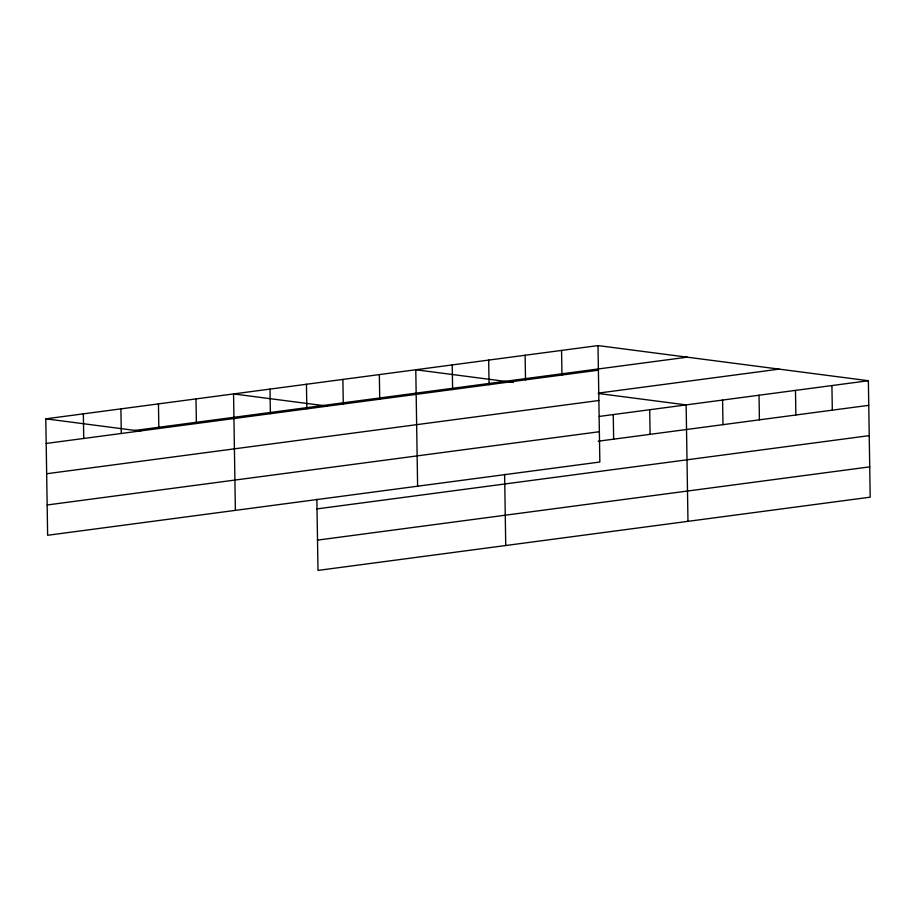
<?xml version="1.0" encoding="UTF-8"?>
<svg xmlns="http://www.w3.org/2000/svg" width="916" height="916" viewBox="0 0 916 916"><rect width="100%" height="100%" fill="white"/><g stroke="black" fill="none" stroke-linecap="round" stroke-linejoin="round"><path stroke-width="1.37" d="M598.011 345.584L599.843 462.03L47.632 535.276L45.8 418.83L598.011 345.584L868.368 380.724L870.2 497.17L317.989 570.416L316.867 499.243M135.018 430.428L687.229 357.171M46.189 443.447L598.4 370.19M598.32 393.113L779.15 369.125M46.659 473.744L598.881 400.498M599.236 416.425L868.368 380.724M47.151 504.979L599.362 431.722M598.217 441.214L868.757 405.33M317.016 508.895L869.238 435.638M317.509 540.119L869.719 466.862M513.361 382.441L415.784 369.755L417.616 486.201M598.343 393.479L686.141 404.895L687.973 521.341M326.943 406.063L233.557 393.926L235.378 510.372M45.8 418.83L140.583 431.15M831.923 385.556L832.312 410.162M795.477 390.388L795.867 414.994M759.032 395.22L759.421 419.837M722.587 400.063L722.976 424.669M649.696 409.727L650.085 434.333M613.251 414.559L613.64 439.176M561.565 350.416L561.955 375.022M525.12 355.248L525.509 379.854M504.624 474.339L505.735 545.512M488.675 360.08L489.064 384.697M452.229 364.923L452.619 389.529M379.339 374.587L379.728 399.193M342.893 379.419L343.282 404.036M306.448 384.262L306.837 408.868M270.002 389.094L270.38 413.7M196.001 398.907L196.39 423.513M158.457 403.887L158.834 428.505M120.901 408.868L121.29 433.486M83.356 413.849L83.734 438.466"/></g></svg>
